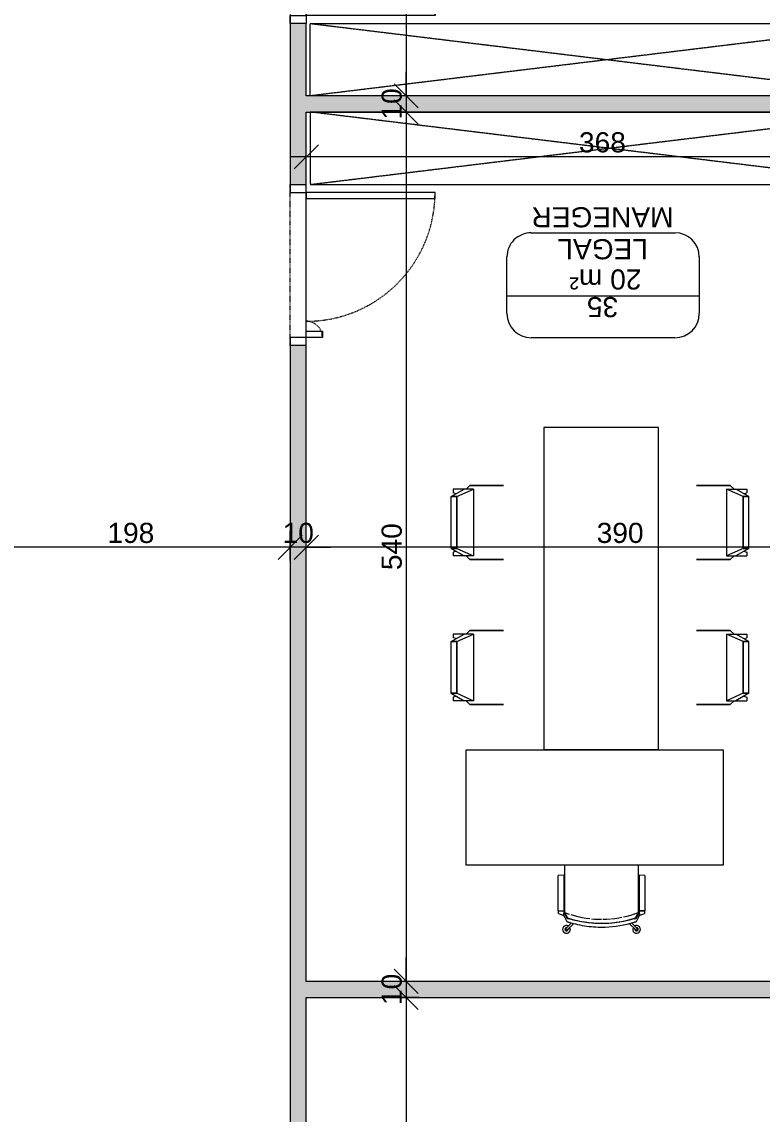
# Model space of a CAD drawing. Header units: centimetres. Extents: x -5566 to 5867, y -120 to 4683.
# Drawn here: x -2534 to -2074, y 2558 to 3236 of the extents above; entities that cross this region are included whole.
import ezdxf

# ---------------------------------------------------------------- set-up
doc = ezdxf.new("R2010")
doc.units = ezdxf.units.CM
doc.linetypes.add('Dash', pattern=[0.6, 0.3, -0.3])
doc.linetypes.add('Hidden_2', pattern=[0.6, 0.4, -0.2])
for name, color, linetype, lineweight in [('A-ANNO-DIMS', 211, 'Continuous', 5), ('A-AREA-IDEN', 2, 'Continuous', 5), ('A-DOOR', 31, 'Continuous', 13), ('A-DOOR-FRAM', 31, 'Continuous', 15), ('A-DOOR-HDLN', 31, 'Dash', 15), ('A-FLOR-OVHD', 1, 'Hidden_2', 18), ('A-WALL-PATT', 111, 'Continuous', 20), ('G-IMPT', 8, 'Continuous', 13), ('I-FURN', 30, 'Continuous', 13), ('I-WALL', 2, 'Continuous', 13)]:
    doc.layers.add(name, color=color, linetype=linetype, lineweight=lineweight)
doc.styles.add('Arial', font='arial.ttf', dxfattribs={"height": 12.5})
doc.dimstyles.new('100_200_2_5mm_Arial_cm', dxfattribs={"dimscale": 30.48, "dimtxt": 12.753242, "dimasz": 0.492126, "dimexe": 0.328084, "dimexo": 0.0625, "dimgap": 0.082021, "dimtad": 1, "dimdec": 0, "dimzin": 0, "dimdsep": 46, "dimtxsty": 'Arial', "dimblk1": 'OBLIQUE', "dimblk2": 'OBLIQUE', "dimsah": 1, "dimcen": 0.09, "dimdle": 0.328084, "dimazin": 0, "dimtfac": 1, "dimtdec": 4, "dimtix": 1, "dimtmove": 0, "dimatfit": 3, "dimfxl": 0.328084, "dimfxlon": 1, "dimtvp": 1, "dimtolj": 1, "dimtzin": 0, "dimlwd": 15, "dimlwe": 15, "dimarcsym": 2})

# ---------------------------------------------------------------- blocks, each defined once
blk = doc.blocks.new('AR_Ext_Alum_Dbl_Hinge - W100H240-1561113-Level _9_00')
at = {"layer": 'A-DOOR'}
for p, q in [((-45, 5), (-50, 5)), ((-45, -5), (-45, 5)), ((-50, -5), (-45, -5))]:
    blk.add_line(p, q, dxfattribs=at)
at = {"layer": 'A-DOOR', "lineweight": 15}
for p, q in [((-45, -15), (-45, -5)), ((-41.2, -5), (-41.2, -15)), ((41.2, -5), (41.2, -85)), ((45, -5), (41.2, -5)), ((45, -85), (45, -5)), ((-41.2, -15), (-45, -15)), ((41.2, -85), (45, -85))]:
    blk.add_line(p, q, dxfattribs=at)
at = {"layer": 'A-DOOR', "linetype": 'Dash'}
for centre, radius, start, end in [((-45, -5), 10, 270, 0), ((45, -5), 80, 180, 270)]:
    blk.add_arc(centre, radius, start, end, dxfattribs=at)
at = {"layer": 'A-DOOR-FRAM'}
for p, q in [((45, 5), (45, -5)), ((50, 5), (45, 5)), ((45, -5), (50, -5))]:
    blk.add_line(p, q, dxfattribs=at)
at = {"layer": 'A-DOOR-FRAM', "lineweight": 13}
blk.add_line((-45, -5), (45, -5), dxfattribs=at)
at = {"layer": 'A-DOOR-HDLN'}
for p, q in [((-50, 5), (50, 5)), ((-50, -5), (50, -5))]:
    blk.add_line(p, q, dxfattribs=at)
blk = doc.blocks.new('AR_Ext_Alum_Dbl_Hinge - W100H240-1562665-Level _9_00')
at = {"layer": 'A-DOOR', "lineweight": 15}
for p, q in [((41.2, 5), (41.2, 85)), ((41.2, 85), (45, 85)), ((45, 85), (45, 5)), ((-41.2, 15), (-45, 15)), ((-45, 15), (-45, 5)), ((-41.2, 5), (-41.2, 15)), ((45, 5), (41.2, 5))]:
    blk.add_line(p, q, dxfattribs=at)
at = {"layer": 'A-DOOR'}
for p, q in [((-50, 5), (-45, 5)), ((-45, 5), (-45, -5)), ((-45, -5), (-50, -5))]:
    blk.add_line(p, q, dxfattribs=at)
at = {"layer": 'A-DOOR', "linetype": 'Dash'}
for centre, radius, start, end in [((45, 5), 80, 90, 180), ((-45, 5), 10, 0, 90)]:
    blk.add_arc(centre, radius, start, end, dxfattribs=at)
at = {"layer": 'A-DOOR-FRAM', "lineweight": 13}
blk.add_line((-45, 5), (45, 5), dxfattribs=at)
at = {"layer": 'A-DOOR-FRAM'}
for p, q in [((45, -5), (45, 5)), ((45, 5), (50, 5)), ((50, -5), (45, -5))]:
    blk.add_line(p, q, dxfattribs=at)
at = {"layer": 'A-DOOR-HDLN'}
for p, q in [((-50, 5), (50, 5)), ((-50, -5), (50, -5))]:
    blk.add_line(p, q, dxfattribs=at)
blk = doc.blocks.new('AR_FUR_Chair_Office - AR_FUR_Chair_Office-1281807-Level _9_00')
at = {"layer": 'I-FURN'}
for p, q in [((-22.86, 17), (-22.86, 18.29)), ((-22.86, 16.18), (-22.86, 17)), ((-22.86, -7.93), (-22.86, 16.18)), ((22.86, 18.29), (22.86, 17)), ((22.86, 17), (22.86, 16.18)), ((22.86, 16.18), (22.86, -7.93)), ((-23.5, 11.78), (-26.99, 11.72)), ((-26.99, 11.46), (-26.99, 11.72)), ((-26.99, 9.43), (-26.99, 11.46)), ((-26.99, 6.79), (-26.99, 9.43)), ((-26.99, -10.16), (-26.99, 6.79)), ((-23.5, 11.77), (-23.5, 11.51)), ((-23.5, 11.51), (-23.5, 9.43)), ((-23.5, 9.43), (-23.5, 6.79)), ((-23.5, 6.79), (-23.5, -10.16)), ((26.99, 11.72), (23.5, 11.78)), ((23.5, 11.51), (23.5, 11.77)), ((23.5, 9.43), (23.5, 11.51)), ((23.5, 6.79), (23.5, 9.43)), ((23.5, -10.16), (23.5, 6.79)), ((26.99, 11.72), (26.99, 11.46)), ((26.99, 11.46), (26.99, 9.43)), ((26.99, 9.43), (26.99, 6.79)), ((26.99, 6.79), (26.99, -10.16)), ((-22.86, 4.13), (-23.5, 4.13)), ((23.5, 4.13), (22.86, 4.13)), ((-26.99, -10.32), (-26.99, -10.16)), ((-26.99, -10.32), (-23.5, -10.32)), ((-26.67, -10.32), (-23.5, -10.32)), ((-26.67, -10.67), (-26.67, -10.32)), ((-26.67, -11.94), (-26.67, -10.67)), ((-26.67, -11.94), (-23.5, -13.21)), ((-23.5, -10.16), (-23.5, -10.32)), ((-23.5, -10.32), (-23.5, -11.11)), ((-23.5, -11.11), (-22.91, -11.11)), ((-23.5, -11.11), (-21.65, -14.8)), ((-23.5, -11.11), (-23.5, -11.94)), ((-23.5, -13.21), (-23.5, -11.94)), ((-23.5, -13.21), (-21.65, -16.89)), ((-22.91, -11.11), (-22.86, -11.11)), ((-22.89, -11.11), (-22.86, -11.11)), ((-22.86, -11.14), (-22.86, -7.93)), ((-22.86, -11.11), (-22.86, -11.11)), ((22.64, -11.55), (20.59, -12.29)), ((21.65, -14.8), (23.5, -11.11)), ((21.65, -16.89), (23.5, -13.21)), ((22.86, -7.93), (22.86, -11.14)), ((22.86, -11.11), (22.89, -11.11)), ((22.86, -11.11), (22.86, -11.11)), ((22.86, -11.11), (22.91, -11.11)), ((22.91, -11.11), (23.5, -11.11)), ((23.5, -10.32), (23.5, -10.16)), ((23.5, -10.32), (26.99, -10.32)), ((26.67, -10.32), (23.5, -10.32)), ((23.5, -11.11), (23.5, -10.32)), ((23.5, -11.94), (23.5, -11.11)), ((23.5, -13.21), (26.67, -11.94)), ((23.5, -11.94), (23.5, -13.21)), ((26.67, -10.32), (26.67, -10.67)), ((26.67, -10.67), (26.67, -11.94)), ((26.99, -10.16), (26.99, -10.32)), ((-22.17, -21.27), (-18.66, -17.76)), ((-17.25, -18.15), (-21.27, -22.17)), ((21.27, -22.17), (17.25, -18.15)), ((18.66, -17.76), (22.17, -21.27)), ((-22.06, -22.17), (-22.17, -22.06)), ((22.17, -22.06), (22.06, -22.17))]:
    blk.add_line(p, q, dxfattribs=at)
at = {"layer": 'I-FURN', "flags": 128}
for points in [[(-21.02, -14.79), (-21.63, -13.57), (-22.24, -12.35), (-22.85, -11.12)], [(-19.89, -12.52), (-21.67, -11.92), (-22.64, -11.55)], [(-7.32, -15.31), (-9.44, -15.04), (-11.93, -14.61), (-14.41, -14.08), (-16.85, -13.46), (-18.95, -12.83)], [(20.19, -12.43), (18.08, -13.11), (15.64, -13.78), (13.69, -14.24)], [(22.85, -11.12), (22.24, -12.35), (21.63, -13.57), (21.02, -14.79)], [(-21.65, -14.8), (-21.58, -14.86), (-21.44, -14.91), (-21.23, -14.96), (-20.97, -14.99)], [(-21.65, -16.89), (-21.58, -16.95), (-21.44, -17), (-21.23, -17.05), (-20.97, -17.08)], [(-20.87, -15.01), (-20.63, -15.1), (-20.39, -15.18)], [(20.39, -15.18), (16.4, -16.31), (12.36, -17.18), (8.26, -17.81), (4.14, -18.19), (0, -18.32), (-4.14, -18.19), (-8.26, -17.81), (-12.36, -17.18), (-16.4, -16.31), (-20.39, -15.18)], [(0, -15.74), (-1.89, -15.72), (-4.42, -15.59), (-6.32, -15.42)], [(5.61, -15.5), (3.16, -15.67), (0.87, -15.74)], [(12.7, -14.45), (10.7, -14.83), (8.2, -15.21), (6.28, -15.42)], [(20.39, -15.18), (20.63, -15.1), (20.87, -15.01)], [(20.97, -14.99), (21.23, -14.96), (21.44, -14.91), (21.58, -14.86), (21.65, -14.8)], [(20.97, -17.08), (21.23, -17.05), (21.44, -17), (21.58, -16.95), (21.65, -16.89)], [(-22.17, -21.27), (-22.25, -21.37), (-22.3, -21.48), (-22.33, -21.6), (-22.33, -21.73), (-22.3, -21.85), (-22.25, -21.96), (-22.17, -22.06)], [(-22.06, -22.17), (-21.96, -22.25), (-21.85, -22.3), (-21.73, -22.33), (-21.6, -22.33), (-21.48, -22.3), (-21.37, -22.25), (-21.27, -22.17)], [(21.27, -22.17), (21.37, -22.25), (21.48, -22.3), (21.6, -22.33), (21.73, -22.33), (21.85, -22.3), (21.96, -22.25), (22.06, -22.17)], [(22.17, -22.06), (22.25, -21.96), (22.3, -21.85), (22.33, -21.73), (22.33, -21.6), (22.3, -21.48), (22.25, -21.37), (22.17, -21.27)]]:
    blk.add_lwpolyline(points, dxfattribs=at)
at = {"layer": 'I-FURN'}
for centre, radius, start, end in [((-22.86, -13.21), 0.635, 180, 232.4486), ((-22.91, -11.43), 0.317, 79.44386, 90), ((22.91, -11.43), 0.318, 90, 100.55614), ((22.86, -13.21), 0.635, 307.5514, 0), ((-21.77, -21.77), 2.41, 60.32944, 225), ((-21.77, -21.77), 2.4, 60.42314, 225), ((21.77, -21.77), 2.41, 315, 119.67056), ((21.77, -21.77), 2.4, 315, 119.57686), ((-21.77, -21.77), 2.41, 225, 345), ((-21.77, -21.77), 2.4, 225, 29.57686), ((-21.77, -21.77), 1, 85, 225), ((-21.77, -21.77), 1, 225, 5), ((-21.77, -21.77), 0.555, 183.42671, 225), ((-21.77, -21.77), 0.555, 225, 266.57329), ((-21.77, -21.77), 2.41, 345.09282, 29.67056), ((21.77, -21.77), 2.41, 150.32944, 315), ((21.77, -21.77), 2.4, 150.42314, 315), ((21.77, -21.77), 1, 175, 315), ((21.77, -21.77), 1, 315, 95), ((21.77, -21.77), 0.555, 273.42671, 315), ((21.77, -21.77), 0.555, 315, 356.57329)]:
    blk.add_arc(centre, radius, start, end, dxfattribs=at)
for points in [[(-23.48, -13.36), (-23.47, -13.37), (-23.47, -13.38), (-23.47, -13.38)], [(-22.85, -11.12), (-22.86, -11.12), (-22.86, -11.12), (-22.86, -11.12)], [(22.86, -11.12), (22.86, -11.12), (22.86, -11.12), (22.85, -11.12)], [(23.47, -13.38), (23.47, -13.38), (23.47, -13.37), (23.48, -13.36)], [(-20.95, -14.84), (-20.97, -14.83), (-21, -14.81), (-21.02, -14.8), (-21.02, -14.79)], [(-20.97, -14.99), (-20.95, -14.99), (-20.92, -15), (-20.89, -15.01), (-20.87, -15.01)], [(-20.97, -17.08), (-20.95, -17.09), (-20.92, -17.09), (-20.89, -17.1), (-20.87, -17.11)], [(-20.39, -15.08), (-20.5, -15.04), (-20.73, -14.96), (-20.9, -14.88), (-20.95, -14.84)], [(-20.87, -17.11), (-20.79, -17.14), (-20.64, -17.2), (-20.47, -17.25), (-20.39, -17.28)], [(20.95, -14.84), (20.9, -14.88), (20.73, -14.96), (20.5, -15.04), (20.39, -15.08)], [(20.39, -17.28), (20.47, -17.25), (20.64, -17.2), (20.79, -17.14), (20.87, -17.11)], [(20.87, -15.01), (20.89, -15.01), (20.92, -15), (20.95, -14.99), (20.97, -14.99)], [(20.87, -17.11), (20.89, -17.1), (20.92, -17.09), (20.95, -17.09), (20.97, -17.08)], [(21.02, -14.79), (21.02, -14.8), (21, -14.81), (20.97, -14.83), (20.95, -14.84)]]:
    blk.add_open_spline(points, degree=3, dxfattribs=at)
for points, knots in [([(-23.41, -13.53), (-23.4, -13.54), (-23.39, -13.55), (-23.38, -13.57), (-23.37, -13.58)], [0.46885825, 0.46885825, 0.46885825, 0.46885825, 0.5, 0.54714413, 0.54714413, 0.54714413, 0.54714413]), ([(23.37, -13.58), (23.38, -13.57), (23.39, -13.55), (23.4, -13.54), (23.41, -13.53)], [0.45285587, 0.45285587, 0.45285587, 0.45285587, 0.5, 0.53114175, 0.53114175, 0.53114175, 0.53114175]), ([(-23.29, -13.67), (-23.28, -13.68), (-23.27, -13.69), (-23.25, -13.71), (-23.25, -13.71)], [0.70536216, 0.70536216, 0.70536216, 0.70536216, 0.75, 0.77420596, 0.77420596, 0.77420596, 0.77420596]), ([(20.39, -15.08), (14.54, -16.92), (4.62, -18.62), (-9.22, -17.92), (-16.73, -16.23), (-20.39, -15.08)], [0, 0, 0, 0, 0.444444, 0.722222, 1, 1, 1, 1]), ([(-20.39, -17.28), (-16.73, -18.43), (-9.22, -20.11), (4.62, -20.82), (14.54, -19.12), (20.39, -17.28)], [-1, -1, -1, -1, -0.722222, -0.444444, 0, 0, 0, 0]), ([(23.25, -13.71), (23.25, -13.71), (23.27, -13.69), (23.28, -13.68), (23.29, -13.67)], [0.22579404, 0.22579404, 0.22579404, 0.22579404, 0.25, 0.29463784, 0.29463784, 0.29463784, 0.29463784])]:
    blk.add_open_spline(points, degree=3, knots=knots, dxfattribs=at)
blk = doc.blocks.new('AR_FUR_Desk_Office - 160_70-376127-Level _9_00')
at = {"layer": 'I-FURN'}
for p, q in [((156.2, 73.1), (-3.8, 73.1)), ((-3.8, 73.1), (-3.8, 1.83)), ((156.2, 1.83), (156.2, 73.1)), ((-3.8, 1.83), (156.2, 1.83))]:
    blk.add_line(p, q, dxfattribs=at)
blk = doc.blocks.new('AR_FUR_Desk_Office - 200_70-1442194-Level _9_00')
at = {"layer": 'I-FURN'}
for p, q in [((176.2, 73.1), (-23.8, 73.1)), ((-23.8, 73.1), (-23.8, 1.83)), ((176.2, 1.83), (176.2, 73.1)), ((-23.8, 1.83), (176.2, 1.83))]:
    blk.add_line(p, q, dxfattribs=at)
blk = doc.blocks.new('AR_FUR_Chair_Armless - 12ZSTG16_dwg-385050-Level _9_00')
at = {"layer": 'G-IMPT', "lineweight": 5}
for p, q in [((-57.45, 16.09), (-49.41, 20.68)), ((-57.45, 16.09), (-49.41, 20.68)), ((-56.3, 20.68), (-56.3, 18.38)), ((-49.41, 20.68), (-56.3, 20.68)), ((-54.01, 16.09), (-43.66, 20.68)), ((-54.01, 16.09), (-43.66, 20.68)), ((-43.66, 20.68), (-49.41, 20.68)), ((-48.26, 20.68), (-45.96, 22.98)), ((-45.96, 22.98), (-48.26, 20.68)), ((-45.96, 22.98), (-25, 22.98)), ((-25, 22.98), (-45.96, 22.98)), ((-43.66, 20.68), (-43.66, -20.68)), ((-57.45, -16.09), (-57.45, 16.09)), ((-57.45, 16.09), (-54.01, 16.09)), ((-57.45, -16.09), (-57.45, 16.09)), ((-54.01, 16.09), (-57.45, 16.09)), ((-54.3, 17.89), (-56.3, 18.38)), ((-54.01, -16.09), (-54.01, 16.09)), ((-54.01, 16.09), (-54.01, -16.09)), ((-57.45, -16.09), (-54.01, -16.09)), ((-57.45, -16.09), (-49.41, -20.68)), ((-54.01, -16.09), (-57.45, -16.09)), ((-57.45, -16.09), (-49.41, -20.68)), ((-54.3, -17.89), (-56.3, -18.38)), ((-56.3, -18.38), (-56.3, -20.68)), ((-54.01, -16.09), (-43.66, -20.68)), ((-54.01, -16.09), (-43.66, -20.68)), ((-49.41, -20.68), (-56.3, -20.68)), ((-43.66, -20.68), (-49.41, -20.68)), ((-45.96, -22.98), (-48.26, -20.68)), ((-45.96, -22.98), (-48.26, -20.68)), ((-45.96, -22.98), (-25, -22.98)), ((-25, -22.98), (-45.96, -22.98))]:
    blk.add_line(p, q, dxfattribs=at)
blk = doc.blocks.new('AR_FUR_Chair_Armless - AR_FUR_Chair_Armless-385056-Level _9_00')
blk.add_blockref('AR_FUR_Chair_Armless - 12ZSTG16_dwg-385050-Level _9_00', (0, 0))
blk = doc.blocks.new('AR_FUR_Chair_Armless - AR_FUR_Chair_Armless-1211962-Level _9_00')
at = {"extrusion": (0, 0, -1), "zscale": -1, "rotation": 180}
blk.add_blockref('AR_FUR_Chair_Armless - 12ZSTG16_dwg-385050-Level _9_00', (0, 0), dxfattribs=at)
blk = doc.blocks.new('_Oblique')
at = {"color": 0, "linetype": 'ByBlock', "lineweight": -2}
blk.add_line((-0.5, -0.5), (0.5, 0.5), dxfattribs=at)
blk = doc.blocks.new('DIMBLOCK3-Level _9_00')
at = {"layer": 'A-ANNO-DIMS', "color": 0, "lineweight": 15, "transparency": 16777216}
for p, q in [((-2295.48, 3740.49), (-2295.48, 3180.49)), ((-2287.39, 3730.49), (-2305.48, 3730.49)), ((-2287.39, 3190.49), (-2305.48, 3190.49))]:
    blk.add_line(p, q, dxfattribs=at)
at = {"layer": 'Defpoints', "color": 0, "transparency": 16777216}
for p in [(-2285.48, 3730.49), (-2295.48, 3190.49), (-2285.48, 3190.49)]:
    blk.add_point(p, dxfattribs=at)
at = {"layer": 'A-ANNO-DIMS', "color": 0, "lineweight": 15, "transparency": 16777216, "xscale": 15, "yscale": 15, "zscale": 15}
for p, rotation in [((-2295.48, 3730.49), 90), ((-2295.48, 3190.49), 270)]:
    blk.add_blockref('_Oblique', p, dxfattribs=dict(at, rotation=rotation))
at = {"layer": 'A-ANNO-DIMS', "color": 0, "lineweight": 15, "transparency": 16777216, "insert": (-2304.37, 3460.49), "char_height": 12.5, "width": 34.6103, "attachment_point": 5, "rotation": 90, "style": 'Arial'}
blk.add_mtext('\\A1;540', dxfattribs=at)
blk = doc.blocks.new('DIMBLOCK4-Level _9_00')
at = {"layer": 'A-ANNO-DIMS', "color": 0, "lineweight": 15, "transparency": 16777216}
for p, q in [((-2295.48, 3190.49), (-2295.48, 3205.49)), ((-2287.39, 3190.49), (-2305.48, 3190.49)), ((-2295.48, 3190.49), (-2295.48, 3180.49)), ((-2287.39, 3180.49), (-2305.48, 3180.49)), ((-2295.48, 3180.49), (-2295.48, 3165.49))]:
    blk.add_line(p, q, dxfattribs=at)
at = {"layer": 'Defpoints', "color": 0, "transparency": 16777216}
for p in [(-2285.48, 3190.49), (-2295.48, 3180.49), (-2285.48, 3180.49)]:
    blk.add_point(p, dxfattribs=at)
at = {"layer": 'A-ANNO-DIMS', "color": 0, "lineweight": 15, "transparency": 16777216, "xscale": 15, "yscale": 15, "zscale": 15}
for p, rotation in [((-2295.48, 3190.49), 270), ((-2295.48, 3180.49), 90)]:
    blk.add_blockref('_Oblique', p, dxfattribs=dict(at, rotation=rotation))
at = {"layer": 'A-ANNO-DIMS', "color": 0, "lineweight": 15, "transparency": 16777216, "insert": (-2304.37, 3185.49), "char_height": 12.5, "width": 23.0736, "attachment_point": 5, "rotation": 90, "style": 'Arial'}
blk.add_mtext('\\A1;10', dxfattribs=at)
blk = doc.blocks.new('DIMBLOCK5-Level _9_00')
at = {"layer": 'A-ANNO-DIMS', "color": 0, "lineweight": 15, "transparency": 16777216}
for p, q in [((-2295.48, 3190.49), (-2295.48, 2630.49)), ((-2287.39, 3180.49), (-2305.48, 3180.49)), ((-2287.39, 2640.49), (-2305.48, 2640.49))]:
    blk.add_line(p, q, dxfattribs=at)
at = {"layer": 'Defpoints', "color": 0, "transparency": 16777216}
for p in [(-2285.48, 3180.49), (-2295.48, 2640.49), (-2285.48, 2640.49)]:
    blk.add_point(p, dxfattribs=at)
at = {"layer": 'A-ANNO-DIMS', "color": 0, "lineweight": 15, "transparency": 16777216, "xscale": 15, "yscale": 15, "zscale": 15}
for p, rotation in [((-2295.48, 3180.49), 90), ((-2295.48, 2640.49), 270)]:
    blk.add_blockref('_Oblique', p, dxfattribs=dict(at, rotation=rotation))
at = {"layer": 'A-ANNO-DIMS', "color": 0, "lineweight": 15, "transparency": 16777216, "insert": (-2304.37, 2910.49), "char_height": 12.5, "width": 34.6103, "attachment_point": 5, "rotation": 90, "style": 'Arial'}
blk.add_mtext('\\A1;540', dxfattribs=at)
blk = doc.blocks.new('DIMBLOCK6-Level _9_00')
at = {"layer": 'A-ANNO-DIMS', "color": 0, "lineweight": 15, "transparency": 16777216}
for p, q in [((-2295.48, 2640.49), (-2295.48, 2655.49)), ((-2287.39, 2640.49), (-2305.48, 2640.49)), ((-2295.48, 2640.49), (-2295.48, 2630.49)), ((-2287.39, 2630.49), (-2305.48, 2630.49)), ((-2295.48, 2630.49), (-2295.48, 2615.49))]:
    blk.add_line(p, q, dxfattribs=at)
at = {"layer": 'Defpoints', "color": 0, "transparency": 16777216}
for p in [(-2285.48, 2640.49), (-2295.48, 2630.49), (-2285.48, 2630.49)]:
    blk.add_point(p, dxfattribs=at)
at = {"layer": 'A-ANNO-DIMS', "color": 0, "lineweight": 15, "transparency": 16777216, "xscale": 15, "yscale": 15, "zscale": 15}
for p, rotation in [((-2295.48, 2640.49), 270), ((-2295.48, 2630.49), 90)]:
    blk.add_blockref('_Oblique', p, dxfattribs=dict(at, rotation=rotation))
at = {"layer": 'A-ANNO-DIMS', "color": 0, "lineweight": 15, "transparency": 16777216, "insert": (-2304.37, 2635.49), "char_height": 12.5, "width": 23.0736, "attachment_point": 5, "rotation": 90, "style": 'Arial'}
blk.add_mtext('\\A1;10', dxfattribs=at)
blk = doc.blocks.new('DIMBLOCK7-Level _9_00')
at = {"layer": 'A-ANNO-DIMS', "color": 0, "lineweight": 15, "transparency": 16777216}
for p, q in [((-2295.48, 2640.49), (-2295.48, 1800.49)), ((-2287.39, 2630.49), (-2305.48, 2630.49)), ((-2287.39, 1810.49), (-2305.48, 1810.49))]:
    blk.add_line(p, q, dxfattribs=at)
at = {"layer": 'Defpoints', "color": 0, "transparency": 16777216}
for p in [(-2285.48, 2630.49), (-2295.48, 1810.49), (-2285.48, 1810.49)]:
    blk.add_point(p, dxfattribs=at)
at = {"layer": 'A-ANNO-DIMS', "color": 0, "lineweight": 15, "transparency": 16777216, "xscale": 15, "yscale": 15, "zscale": 15}
for p, rotation in [((-2295.48, 2630.49), 90), ((-2295.48, 1810.49), 270)]:
    blk.add_blockref('_Oblique', p, dxfattribs=dict(at, rotation=rotation))
at = {"layer": 'A-ANNO-DIMS', "color": 0, "lineweight": 15, "transparency": 16777216, "insert": (-2304.37, 2220.49), "char_height": 12.5, "width": 34.6103, "attachment_point": 5, "rotation": 90, "style": 'Arial'}
blk.add_mtext('\\A1;820', dxfattribs=at)
blk = doc.blocks.new('DIMBLOCK15-Level _9_00')
at = {"layer": 'A-ANNO-DIMS', "color": 0, "lineweight": 15, "transparency": 16777216}
for p, q in [((-2357.5, 3144.6), (-2357.5, 3162.7)), ((-1989.5, 3144.6), (-1989.5, 3162.7)), ((-1979.5, 3152.7), (-2367.5, 3152.7))]:
    blk.add_line(p, q, dxfattribs=at)
at = {"layer": 'Defpoints', "color": 0, "transparency": 16777216}
for p in [(-2357.5, 3152.7), (-2357.5, 3142.7), (-1989.5, 3142.7)]:
    blk.add_point(p, dxfattribs=at)
at = {"layer": 'A-ANNO-DIMS', "color": 0, "lineweight": 15, "transparency": 16777216, "xscale": 15, "yscale": 15, "zscale": 15, "rotation": 180}
blk.add_blockref('_Oblique', (-2357.5, 3152.7), dxfattribs=at)
at = {"layer": 'A-ANNO-DIMS', "color": 0, "lineweight": 15, "transparency": 16777216, "xscale": 15, "yscale": 15, "zscale": 15}
blk.add_blockref('_Oblique', (-1989.5, 3152.7), dxfattribs=at)
at = {"layer": 'A-ANNO-DIMS', "color": 0, "lineweight": 15, "transparency": 16777216, "insert": (-2173.5, 3161.58), "char_height": 12.5, "width": 34.6103, "attachment_point": 5, "style": 'Arial'}
blk.add_mtext('\\A1;368', dxfattribs=at)
blk = doc.blocks.new('AR_TAG_Room - Room_Number_Area-320731-Level _9_00')
at = {"layer": 'A-AREA-IDEN'}
for p, q in [((-0.893, 0.519), (0.893, 0.519)), ((-1.195, 0), (-1.195, 0.217)), ((1.195, 0.217), (1.195, 0)), ((-1.195, -0.485), (-1.195, 0)), ((-1.195, 0), (1.195, 0)), ((1.195, 0), (1.195, -0.485)), ((0.895, -0.784), (-0.895, -0.784))]:
    blk.add_line(p, q, dxfattribs=at)
for centre, radius, start, end in [((-0.893, 0.217), 0.302, 90, 180), ((0.893, 0.217), 0.302, 0, 90), ((-0.895, -0.485), 0.3, 180, 270), ((0.895, -0.485), 0.3, 270, 0)]:
    blk.add_arc(centre, radius, start, end, dxfattribs=at)
blk = doc.blocks.new('DIMBLOCK34-Level _9_00')
at = {"layer": 'A-ANNO-DIMS', "color": 0, "lineweight": 15, "transparency": 16777216}
for p, q in [((-2357.5, 2901.98), (-2357.5, 2920.08)), ((-1967.5, 2901.98), (-1967.5, 2920.08)), ((-1957.5, 2910.08), (-2367.5, 2910.08))]:
    blk.add_line(p, q, dxfattribs=at)
at = {"layer": 'Defpoints', "color": 0, "transparency": 16777216}
for p in [(-2357.5, 2910.08), (-2357.5, 2900.08), (-1967.5, 2900.08)]:
    blk.add_point(p, dxfattribs=at)
at = {"layer": 'A-ANNO-DIMS', "color": 0, "lineweight": 15, "transparency": 16777216, "xscale": 15, "yscale": 15, "zscale": 15, "rotation": 180}
blk.add_blockref('_Oblique', (-2357.5, 2910.08), dxfattribs=at)
at = {"layer": 'A-ANNO-DIMS', "color": 0, "lineweight": 15, "transparency": 16777216, "xscale": 15, "yscale": 15, "zscale": 15}
blk.add_blockref('_Oblique', (-1967.5, 2910.08), dxfattribs=at)
at = {"layer": 'A-ANNO-DIMS', "color": 0, "lineweight": 15, "transparency": 16777216, "insert": (-2162.5, 2918.96), "char_height": 12.5, "width": 34.6103, "attachment_point": 5, "style": 'Arial'}
blk.add_mtext('\\A1;390', dxfattribs=at)
blk = doc.blocks.new('DIMBLOCK35-Level _9_00')
at = {"layer": 'A-ANNO-DIMS', "color": 0, "lineweight": 15, "transparency": 16777216}
for p, q in [((-2367.5, 2901.98), (-2367.5, 2920.08)), ((-2357.5, 2901.98), (-2357.5, 2920.08)), ((-2367.5, 2910.08), (-2382.5, 2910.08)), ((-2357.5, 2910.08), (-2367.5, 2910.08)), ((-2357.5, 2910.08), (-2342.5, 2910.08))]:
    blk.add_line(p, q, dxfattribs=at)
at = {"layer": 'Defpoints', "color": 0, "transparency": 16777216}
for p in [(-2367.5, 2910.08), (-2367.5, 2900.08), (-2357.5, 2900.08)]:
    blk.add_point(p, dxfattribs=at)
at = {"layer": 'A-ANNO-DIMS', "color": 0, "lineweight": 15, "transparency": 16777216, "xscale": 15, "yscale": 15, "zscale": 15}
blk.add_blockref('_Oblique', (-2367.5, 2910.08), dxfattribs=at)
at = {"layer": 'A-ANNO-DIMS', "color": 0, "lineweight": 15, "transparency": 16777216, "xscale": 15, "yscale": 15, "zscale": 15, "rotation": 180}
blk.add_blockref('_Oblique', (-2357.5, 2910.08), dxfattribs=at)
at = {"layer": 'A-ANNO-DIMS', "color": 0, "lineweight": 15, "transparency": 16777216, "insert": (-2362.5, 2918.96), "char_height": 12.5, "width": 23.0736, "attachment_point": 5, "style": 'Arial'}
blk.add_mtext('\\A1;10', dxfattribs=at)
blk = doc.blocks.new('DIMBLOCK36-Level _9_00')
at = {"layer": 'A-ANNO-DIMS', "color": 0, "lineweight": 15, "transparency": 16777216}
for p, q in [((-2565.5, 2901.98), (-2565.5, 2920.08)), ((-2367.5, 2901.98), (-2367.5, 2920.08)), ((-2357.5, 2910.08), (-2575.5, 2910.08))]:
    blk.add_line(p, q, dxfattribs=at)
at = {"layer": 'Defpoints', "color": 0, "transparency": 16777216}
for p in [(-2565.5, 2910.08), (-2565.5, 2900.08), (-2367.5, 2900.08)]:
    blk.add_point(p, dxfattribs=at)
at = {"layer": 'A-ANNO-DIMS', "color": 0, "lineweight": 15, "transparency": 16777216, "xscale": 15, "yscale": 15, "zscale": 15, "rotation": 180}
blk.add_blockref('_Oblique', (-2565.5, 2910.08), dxfattribs=at)
at = {"layer": 'A-ANNO-DIMS', "color": 0, "lineweight": 15, "transparency": 16777216, "xscale": 15, "yscale": 15, "zscale": 15}
blk.add_blockref('_Oblique', (-2367.5, 2910.08), dxfattribs=at)
at = {"layer": 'A-ANNO-DIMS', "color": 0, "lineweight": 15, "transparency": 16777216, "insert": (-2466.5, 2918.96), "char_height": 12.5, "width": 34.6103, "attachment_point": 5, "style": 'Arial'}
blk.add_mtext('\\A1;198', dxfattribs=at)

msp = doc.modelspace()

# ---------------------------------------------------------------- hatches: boundary and pattern name
at = {"layer": 'A-WALL-PATT', "lineweight": 13}
h = msp.add_hatch(color=256, dxfattribs=at)
h.paths.add_polyline_path([(-2367.5, 2828.83), (-2367.5, 1930.49), (-2357.5, 1930.49), (-2357.5, 3035.49), (-2367.5, 3035.49)], flags=0)
h.paths.add_polyline_path([(-2367.5, 1800.49), (-2357.5, 1800.49), (-2357.5, 1830.49), (-2367.5, 1830.49), (-2367.5, 1810.49)], flags=0)
h.paths.add_polyline_path([(-2367.5, 3529.48), (-2367.5, 3335.49), (-2357.5, 3335.49), (-2357.5, 3730.49), (-2367.5, 3730.49)], flags=0)
h.paths.add_polyline_path([(-2367.5, 3235.49), (-2367.5, 3135.49), (-2357.5, 3135.49), (-2357.5, 3235.49)], flags=0)
for points in [[(-2357.5, 3190.49), (-2357.5, 3180.49), (-1989.5, 3180.49), (-1989.5, 3190.49), (-2278.77, 3190.49)], [(-2357.5, 2640.49), (-2357.5, 2630.49), (-1989.5, 2630.49), (-1989.5, 2640.49), (-2278.77, 2640.49)]]:
    msp.add_hatch(color=256, dxfattribs=at).paths.add_polyline_path(points, flags=0)

# ---------------------------------------------------------------- linework, layer by layer
at = {"layer": 'A-FLOR-OVHD'}
for p, q in [((-2355, 3190.49), (-2355, 3235.49)), ((-2355, 3235.49), (-1985, 3235.49)), ((-1985, 3235.49), (-2355, 3190.49)), ((-2355, 3235.49), (-1985, 3190.49)), ((-1985, 3190.49), (-2355, 3190.49)), ((-1985, 3180.49), (-2355, 3180.49)), ((-2355, 3180.49), (-2355, 3135.49)), ((-1985, 3135.49), (-2355, 3180.49)), ((-2355, 3135.49), (-1985, 3180.49)), ((-2355, 3135.49), (-1985, 3135.49))]:
    msp.add_line(p, q, dxfattribs=at)
at = {"layer": 'I-WALL', "lineweight": 20}
for p, q in [((-2357.5, 3235.49), (-2367.5, 3235.49)), ((-2367.5, 3235.49), (-2367.5, 3135.49)), ((-2357.5, 3190.49), (-2357.5, 3235.49)), ((-1989.5, 3190.49), (-2357.5, 3190.49)), ((-2357.5, 3135.49), (-2357.5, 3180.49)), ((-2357.5, 3180.49), (-1989.5, 3180.49)), ((-2367.5, 3135.49), (-2357.5, 3135.49)), ((-2357.5, 3035.49), (-2367.5, 3035.49)), ((-2367.5, 3035.49), (-2367.5, 1930.49)), ((-2357.5, 2640.49), (-2357.5, 3035.49)), ((-1989.5, 2640.49), (-2357.5, 2640.49)), ((-2357.5, 1930.49), (-2357.5, 2630.49)), ((-2357.5, 2630.49), (-1989.5, 2630.49))]:
    msp.add_line(p, q, dxfattribs=at)

# ---------------------------------------------------------------- block references
at = {"layer": 'A-AREA-IDEN', "xscale": 49.99999999999998, "yscale": 49.99999999999998, "zscale": 49.99999999999998, "rotation": 180}
msp.add_blockref('AR_TAG_Room - Room_Number_Area-320731-Level _9_00', (-2173.09, 3066.18), dxfattribs=at)
at = {"layer": 'A-DOOR'}
for name, p, rotation in [('AR_Ext_Alum_Dbl_Hinge - W100H240-1562665-Level _9_00', (-2362.5, 3285.49), 270), ('AR_Ext_Alum_Dbl_Hinge - W100H240-1561113-Level _9_00', (-2362.5, 3085.49), 89.99999999999999)]:
    msp.add_blockref(name, p, dxfattribs=dict(at, rotation=rotation))
at = {"layer": 'I-FURN'}
for name, p, rotation in [('AR_FUR_Desk_Office - 200_70-1442194-Level _9_00', (-2136.9, 2808.29), 89.99999999999999), ('AR_FUR_Chair_Armless - AR_FUR_Chair_Armless-1211962-Level _9_00', (-2140, 2925.49), 180.0000000000002), ('AR_FUR_Chair_Armless - AR_FUR_Chair_Armless-1211962-Level _9_00', (-2140, 2835.49), 180.0000000000002)]:
    msp.add_blockref(name, p, dxfattribs=dict(at, rotation=rotation))
for name, p in [('AR_FUR_Chair_Armless - AR_FUR_Chair_Armless-385056-Level _9_00', (-2210, 2925.49)), ('AR_FUR_Chair_Armless - AR_FUR_Chair_Armless-385056-Level _9_00', (-2210, 2835.49)), ('AR_FUR_Desk_Office - 160_70-376127-Level _9_00', (-2254.57, 2711.03)), ('AR_FUR_Chair_Office - AR_FUR_Chair_Office-1281807-Level _9_00', (-2174.07, 2694.57))]:
    msp.add_blockref(name, p, dxfattribs=at)

# ---------------------------------------------------------------- texts
at = {"layer": 'A-AREA-IDEN', "char_height": 12.5, "attachment_point": 1, "rotation": 180, "style": 'Arial'}
for s, insert, width in [('MANEGER', (-2129.32, 3108.86), 106.2236), ('LEGAL', (-2145.19, 3089.02), 67.7426), ('20 m²', (-2149.26, 3070.24), 54.5147), ('35', (-2163.72, 3053.05), 23.2489)]:
    msp.add_mtext(s, dxfattribs=dict(at, insert=insert, width=width))

# ---------------------------------------------------------------- dimensions: what is measured, and where the dimension line sits
at = {"layer": 'A-ANNO-DIMS', "lineweight": 15}
for base, p1, p2, override, picture, middle in [((-2295.48, 3190.49), (-2285.48, 3730.49), (-2285.48, 3190.49), {"dimpost": '<>', "dimfxl": 540}, 'DIMBLOCK3-Level _9_00', (-2304.37, 3460.49)), ((-2295.48, 3180.49), (-2285.48, 3190.49), (-2285.48, 3180.49), {"dimpost": '<>', "dimfxl": 10}, 'DIMBLOCK4-Level _9_00', (-2304.37, 3185.49)), ((-2295.48, 2640.49), (-2285.48, 3180.49), (-2285.48, 2640.49), {"dimpost": '<>', "dimfxl": 540}, 'DIMBLOCK5-Level _9_00', (-2304.37, 2910.49)), ((-2295.48, 2630.49), (-2285.48, 2640.49), (-2285.48, 2630.49), {"dimpost": '<>', "dimfxl": 10}, 'DIMBLOCK6-Level _9_00', (-2304.37, 2635.49)), ((-2295.48, 1810.49), (-2285.48, 2630.49), (-2285.48, 1810.49), {"dimpost": '<>', "dimfxl": 820}, 'DIMBLOCK7-Level _9_00', (-2304.37, 2220.49))]:
    dim = msp.add_linear_dim(base=base, p1=p1, p2=p2, angle=270, dimstyle='100_200_2_5mm_Arial_cm', override=override, dxfattribs=at)
    dim.commit()
    dim.dimension.update_dxf_attribs({"geometry": picture, "text_midpoint": middle})
for base, p1, p2, override, picture, middle in [((-2357.5, 3152.7), (-1989.5, 3142.7), (-2357.5, 3142.7), {"dimpost": '<>', "dimfxl": 368}, 'DIMBLOCK15-Level _9_00', (-2173.5, 3161.58)), ((-2565.5, 2910.08), (-2367.5, 2900.08), (-2565.5, 2900.08), {"dimpost": '<>', "dimfxl": 198}, 'DIMBLOCK36-Level _9_00', (-2466.5, 2918.96)), ((-2367.5, 2910.08), (-2357.5, 2900.08), (-2367.5, 2900.08), {"dimpost": '<>', "dimfxl": 10}, 'DIMBLOCK35-Level _9_00', (-2362.5, 2918.96)), ((-2357.5, 2910.08), (-1967.5, 2900.08), (-2357.5, 2900.08), {"dimpost": '<>', "dimfxl": 390}, 'DIMBLOCK34-Level _9_00', (-2162.5, 2918.96))]:
    dim = msp.add_linear_dim(base=base, p1=p1, p2=p2, dimstyle='100_200_2_5mm_Arial_cm', override=override, dxfattribs=at)
    dim.commit()
    dim.dimension.update_dxf_attribs({"geometry": picture, "text_midpoint": middle})

doc.saveas('drawing.dxf')
